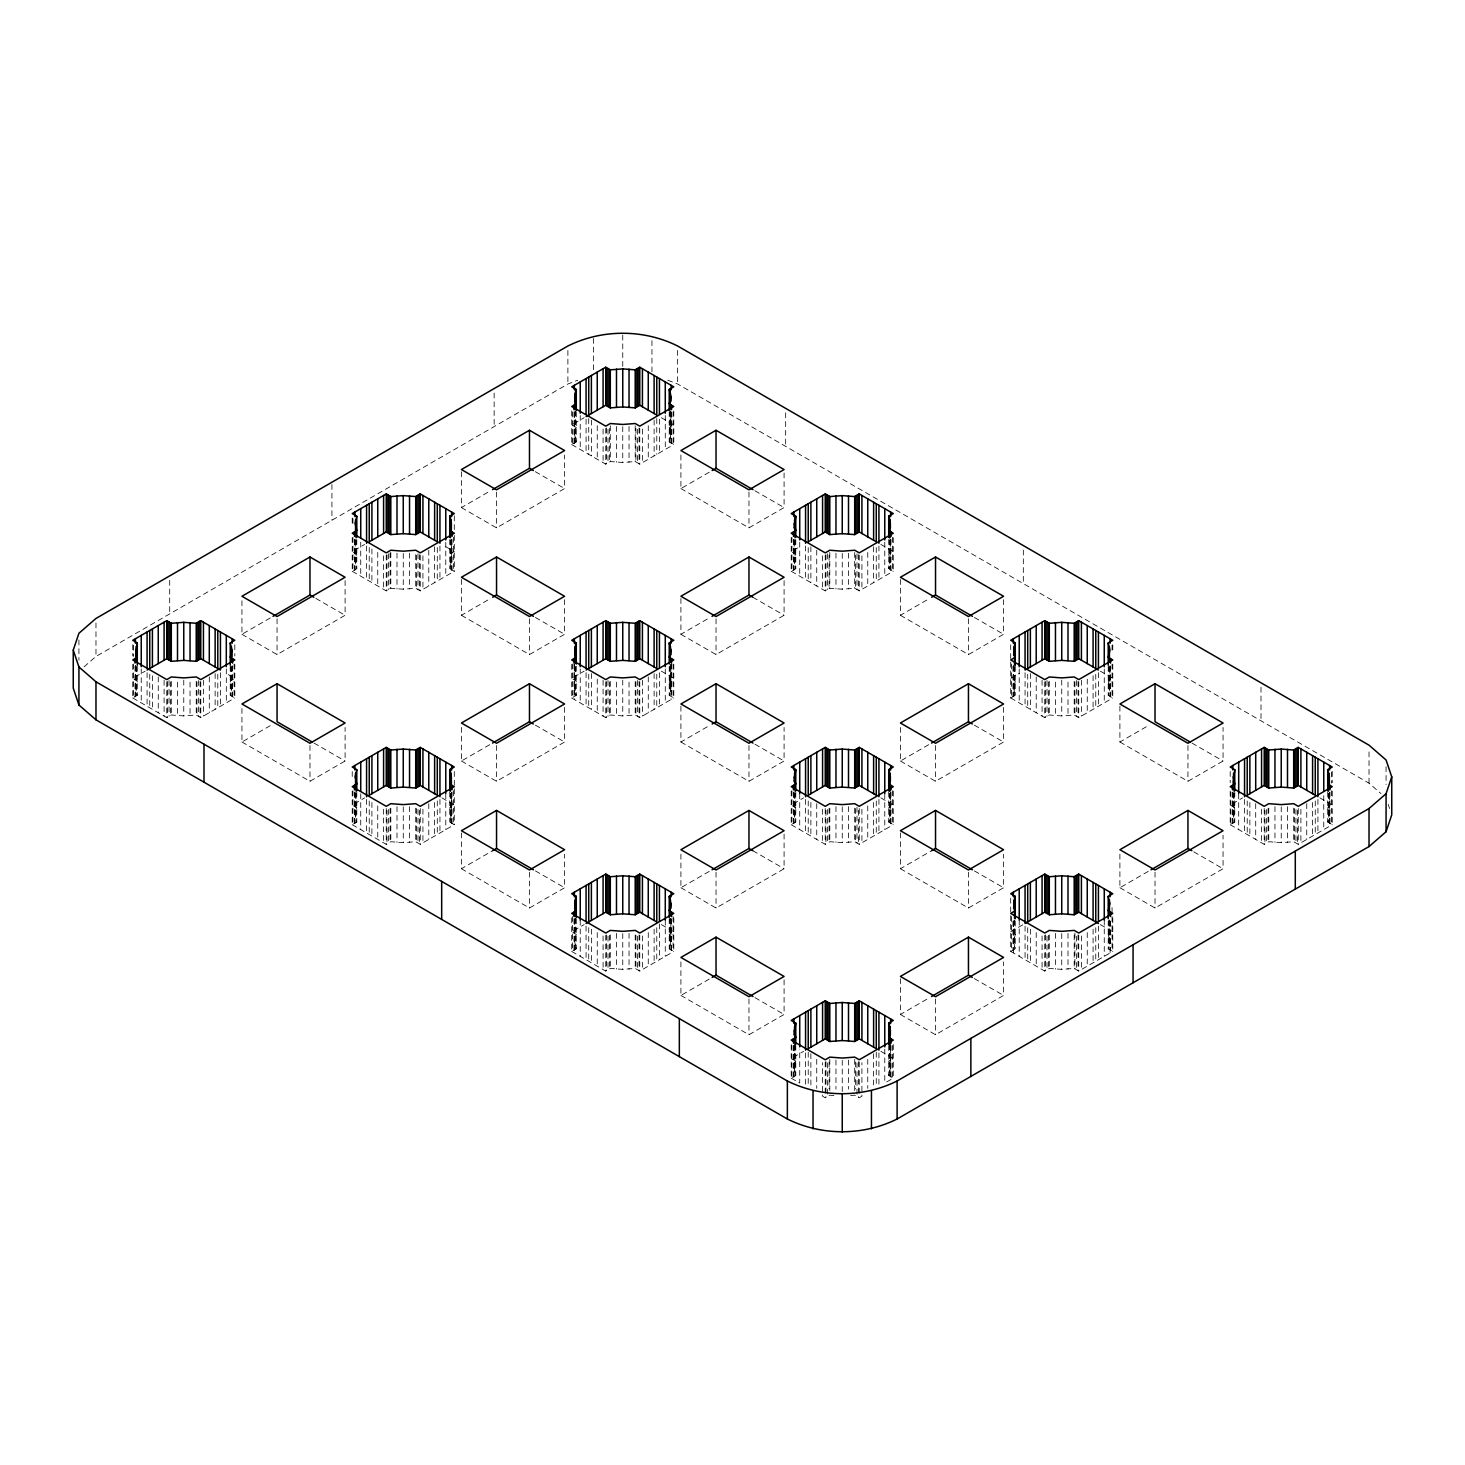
<?xml version="1.0" encoding="UTF-8"?>
<svg xmlns="http://www.w3.org/2000/svg" width="1465" height="1465" viewBox="0 0 1465 1465"><rect width="100%" height="100%" fill="white"/><g stroke="black" fill="none" stroke-linecap="round" stroke-linejoin="round"><path stroke-width="0.75" stroke-dasharray="5 3.75" d="M132.747 664.414L132.747 697.981L137.289 695.344L135.659 688.147L137.289 680.969L132.747 678.332L145.145 671.171M234.803 664.414L234.803 697.981L230.243 695.344L231.873 688.147L230.243 680.969L234.803 678.332L226.306 673.424M352.223 537.692L352.223 571.258L356.782 568.621L355.153 561.425L356.782 554.246L352.223 551.609L364.639 544.449M352.223 791.137L352.223 824.703L356.782 822.066L355.153 814.87L356.782 807.691L352.223 805.054L364.639 797.894M454.297 535.457L454.297 571.258L449.737 568.621L451.366 561.425L451.366 541.299M454.297 788.903L454.297 824.703L449.737 822.066L451.366 814.87L451.366 792.51M571.716 410.969L571.716 444.536L576.276 441.899L574.646 434.702L576.276 427.524L571.716 424.887L584.132 417.726M571.716 664.414L571.716 697.981L576.276 695.344L574.646 688.147L576.276 680.969L571.716 678.332L584.132 671.171M571.716 917.859L571.716 951.426L576.276 948.789L574.646 941.592L576.276 934.414L571.716 931.777L584.132 924.616M673.79 410.969L673.79 444.536L669.23 441.899L670.86 434.702L670.86 412.343M673.79 664.414L673.79 697.981L669.23 695.344L670.86 688.147L670.86 665.788M673.79 917.859L673.79 951.426L669.23 948.789L670.86 941.592L670.86 919.233M791.21 537.692L791.21 571.258L795.77 568.621L794.14 561.425L795.77 554.246L791.21 551.609L799.725 546.701M791.21 791.137L791.21 824.703L795.77 822.066L794.14 814.87L795.77 807.691L791.21 805.054L803.626 797.894M791.21 1044.582L791.21 1078.148L795.77 1075.511L794.14 1068.315L795.77 1061.118L791.21 1058.499L803.626 1051.339M893.284 537.692L893.284 571.258L888.724 568.621L890.354 561.425L890.354 541.299M893.284 791.137L893.284 824.703L888.724 822.066L890.354 814.87L890.354 792.51M893.284 1044.582L893.284 1078.148L888.724 1075.511L890.354 1068.315L890.354 1045.955M1010.703 662.18L1010.703 697.981L1015.263 695.344L1013.634 688.147L1015.263 680.969L1010.703 678.332L1019.219 673.424M1010.703 915.625L1010.703 951.426L1015.263 948.789L1013.634 941.592L1015.263 934.414L1010.703 931.777L1023.101 924.616M1112.777 664.414L1112.777 697.981L1108.218 695.344L1109.847 688.147L1109.847 665.788M1112.777 917.859L1112.777 951.426L1108.218 948.789L1109.847 941.592L1109.847 921.467M1230.197 791.137L1230.197 824.703L1234.757 822.066L1233.127 814.87L1234.757 807.691L1230.197 805.054L1242.595 797.894M1332.253 791.137L1332.253 824.703L1327.711 822.066L1329.341 814.87L1329.341 792.51M84.036 666.85L95.976 656.466L567.889 384.013L577.759 380.241M241.945 600.742L241.945 634.29L271.098 617.461M461.42 471.785L461.42 507.568L490.592 490.738M132.747 697.981L166.754 717.612L171.313 714.993L183.766 715.927L196.237 714.993L200.778 717.612L234.803 697.981M352.223 571.258L386.247 590.889L390.807 588.271L403.26 589.205L415.712 588.271L420.272 590.889L454.297 571.258M571.716 444.536L605.741 464.167L610.301 461.548L622.753 462.482L635.206 461.548L639.766 464.167L673.79 444.536M241.945 634.29L277.05 654.562L345.099 615.282L345.099 579.499M461.42 507.568L496.543 527.858L564.593 488.559L564.593 455.011M241.945 708.456L241.945 742.004L271.208 725.12M461.42 579.499L461.42 615.282L490.702 598.398M680.914 455.011L680.914 488.559L710.177 471.675M241.945 742.004L309.976 781.284L345.099 761.013L345.099 727.464M461.42 615.282L529.469 654.562L564.593 634.29L564.593 598.507M680.914 488.559L748.963 527.858L784.086 507.568L784.086 471.785M461.42 727.464L461.42 761.013L490.592 744.183M680.914 598.507L680.914 634.29L710.086 617.461M352.223 824.703L386.247 844.334L390.807 841.716L403.26 842.65L415.712 841.716L420.272 844.334L454.297 824.703M571.716 697.981L605.741 717.612L610.301 714.993L622.753 715.927L635.206 714.993L639.766 717.612L673.79 697.981M791.21 571.258L825.235 590.889L829.794 588.271L842.247 589.205L854.699 588.271L859.259 590.889L893.284 571.258M461.42 761.013L496.543 781.284L564.593 742.004L564.593 706.222M680.914 634.29L716.037 654.562L784.086 615.282L784.086 579.499M461.42 832.944L461.42 868.727L492.643 850.707M680.914 706.222L680.914 742.004L710.177 725.12M900.407 579.499L900.407 615.282L929.671 598.398M461.42 868.727L529.469 908.007L564.593 887.735L564.593 854.187M680.914 742.004L748.963 781.284L784.086 761.013L784.086 727.464M900.407 615.282L968.457 654.562L1003.58 634.29L1003.58 598.507M680.914 854.187L680.914 887.735L710.086 870.906M900.407 727.464L900.407 761.013L929.579 744.183M571.716 951.426L605.741 971.057L610.301 968.438L622.753 969.372L635.206 968.438L639.766 971.057L673.79 951.426M791.21 824.703L825.235 844.334L829.794 841.716L842.247 842.65L854.699 841.716L859.259 844.334L893.284 824.703M1010.703 697.981L1044.728 717.612L1049.288 714.993L1061.74 715.927L1074.193 714.993L1078.753 717.612L1112.777 697.981M680.914 887.735L716.037 908.007L784.086 868.727L784.086 832.944M900.407 761.013L935.531 781.284L1003.58 742.004L1003.58 706.222M680.914 961.901L680.914 995.449L710.177 978.565M900.407 832.944L900.407 868.727L931.63 850.707M1119.901 706.222L1119.901 742.004L1149.164 725.12M680.914 995.449L748.963 1034.729L784.086 1014.458L784.086 978.675M900.407 868.727L968.457 908.007L1003.58 887.735L1003.58 854.187M1119.901 742.004L1187.95 781.284L1223.055 761.013L1223.055 727.464M900.407 978.675L900.407 1014.458L929.579 997.628M1119.901 854.187L1119.901 887.735L1149.054 870.906M1010.703 951.426L1044.728 971.057L1049.288 968.438L1061.74 969.372L1074.193 968.438L1078.753 971.057L1112.777 951.426M1230.197 824.703L1264.222 844.334L1268.763 841.716L1281.234 842.65L1293.687 841.716L1298.246 844.334L1332.253 824.703M900.407 1014.458L935.531 1034.729L1003.58 995.449L1003.58 961.901M1119.901 887.735L1155.024 908.007L1223.055 868.727L1223.055 835.178M886.728 1081.921L893.284 1078.148M850.579 1095.619L854.699 1095.161L859.259 1097.779L861.914 1096.241L861.914 1062.693M833.915 1095.619L829.794 1095.161L825.235 1097.779L822.579 1096.241L822.579 1062.693M667.747 380.241L677.636 384.013L1369.024 783.189L1380.964 793.572M661.374 417.726L673.79 424.887L669.23 427.524L670.86 434.702M880.868 544.449L893.284 551.609L888.724 554.246L890.354 561.425M1100.361 671.171L1112.777 678.332L1108.218 680.969L1109.847 688.147M1319.855 797.894L1332.253 805.054L1327.711 807.691L1329.341 814.87M754.915 490.738L784.086 507.568M974.408 617.461L1003.58 634.29M1191.961 743.066L1223.055 761.013M535.329 471.675L564.593 488.559M752.864 597.262L784.086 615.282M974.298 725.12L1003.58 742.004M1193.792 851.843L1223.055 868.727M445.781 546.701L454.297 551.609L449.737 554.246L451.366 561.425M661.374 671.171L673.79 678.332L669.23 680.969L670.86 688.147M880.868 797.894L893.284 805.054L888.724 807.691L890.354 814.87M1100.361 924.616L1112.777 931.777L1108.218 934.414L1109.847 941.592M535.421 617.461L564.593 634.29M754.915 744.183L784.086 761.013M974.408 870.906L1003.58 887.735M315.836 598.398L345.099 615.282M535.329 725.12L564.593 742.004M752.864 850.707L784.086 868.727M974.298 978.565L1003.58 995.449M441.899 797.894L454.297 805.054L449.737 807.691L451.366 814.87M661.374 924.616L673.79 931.777L669.23 934.414L670.86 941.592M880.868 1051.339L893.284 1058.499L888.724 1061.118L890.354 1068.315M313.986 743.066L345.099 761.013M535.421 870.906L564.593 887.735M754.915 997.628L784.086 1014.458M791.21 1078.148L799.725 1083.056L799.725 1049.105M1388.197 804.34L1389.626 808.552M1386.073 766.689L1386.073 784.599M1369.024 751.875L1369.024 783.189M1332.253 771.506L1332.253 782.676M1331.557 771.909L1331.557 783.097M1331.557 790.734L1331.557 824.282M1329.982 792.071L1329.982 823.385M1329.597 792.327L1329.597 826.223M1328.938 793.352L1328.938 818.495M1328.425 793.389L1328.425 822.469M1327.711 792.016L1327.711 822.066M1323.756 795.678L1323.756 829.611M1317.914 799.432L1317.914 832.981M1315.259 800.97L1315.259 834.519M1312.585 802.49L1312.585 836.057M1306.743 803.644L1306.743 839.427M1300.902 809.248L1300.902 842.796M1298.246 808.552L1298.246 844.334M1297.532 810.365L1297.532 843.932M1295.957 809.467L1295.957 843.016M1294.401 808.57L1294.401 842.119M1293.687 808.149L1293.687 841.716M1287.497 806.629L1287.497 842.412M1281.234 806.867L1281.234 842.65M1274.953 806.629L1274.953 842.412M1268.763 808.149L1268.763 841.716M1268.067 808.57L1268.067 842.119M1266.493 809.467L1266.493 843.016M1264.936 810.365L1264.936 843.932M1264.222 808.552L1264.222 844.334M1261.566 809.248L1261.566 842.796M1260.999 687.268L1260.999 720.817M1255.706 803.644L1255.706 839.427M1249.865 802.49L1249.865 836.057M1247.209 800.97L1247.209 834.519M1244.554 799.432L1244.554 832.981M1238.694 793.81L1238.694 829.611M1234.757 792.016L1234.757 822.066M1234.043 793.389L1234.043 822.469M1233.53 793.352L1233.53 818.495M1233.127 792.51L1233.127 814.87M1232.852 792.327L1232.852 826.223M1232.468 792.071L1232.468 823.385M1230.911 792.052L1230.911 824.282M1230.197 771.506L1230.197 782.676M1187.95 745.502L1187.95 781.284M1155.024 872.224L1155.024 908.007M1112.777 644.783L1112.777 651.486M1112.063 645.186L1112.063 651.907M1112.063 664.011L1112.063 697.56M1112.063 907.586L1112.063 914.288M1112.063 916.522L1112.063 951.005M1110.488 666.227L1110.488 696.662M1110.488 921.027L1110.488 950.107M1110.104 665.604L1110.104 699.501M1110.104 921.302L1110.104 952.946M1109.445 666.63L1109.445 691.773M1109.445 920.075L1109.445 945.218M1108.932 666.685L1108.932 695.747M1108.932 920.112L1108.932 949.192M1108.218 666.264L1108.218 695.344M1108.218 920.991L1108.218 948.789M1104.262 668.956L1104.262 702.889M1104.262 920.148L1104.262 956.334M1098.42 672.71L1098.42 706.258M1098.42 926.155L1098.42 959.703M1095.765 674.248L1095.765 707.796M1095.765 927.693L1095.765 961.241M1093.091 675.768L1093.091 709.335M1093.091 929.213L1093.091 962.78M1087.25 679.156L1087.25 712.704M1087.25 932.601L1087.25 966.149M1081.408 680.291L1081.408 716.074M1081.408 935.97L1081.408 969.519M1078.753 681.829L1078.753 717.612M1078.753 935.274L1078.753 971.057M1078.039 681.408L1078.039 717.209M1078.039 934.853L1078.039 970.654M1076.464 680.511L1076.464 716.293M1076.464 936.19L1076.464 969.738M1074.907 681.848L1074.907 715.396M1074.907 933.058L1074.907 968.841M1074.193 681.426L1074.193 714.993M1074.193 934.871L1074.193 968.438M1068.003 682.141L1068.003 715.689M1068.003 933.351L1068.003 969.134M1061.74 680.145L1061.74 715.927M1061.74 933.59L1061.74 969.372M1055.459 682.141L1055.459 715.689M1055.459 933.351L1055.459 969.134M1049.288 681.426L1049.288 714.993M1049.288 934.871L1049.288 968.438M1048.574 681.848L1048.574 715.396M1048.574 935.293L1048.574 968.841M1046.999 680.511L1046.999 716.293M1046.999 936.19L1046.999 969.738M1045.442 681.408L1045.442 717.209M1045.442 934.853L1045.442 970.654M1044.728 681.829L1044.728 717.612M1044.728 935.274L1044.728 971.057M1042.073 680.291L1042.073 716.074M1042.073 935.97L1042.073 969.519M1036.213 676.922L1036.213 712.704M1036.213 932.601L1036.213 966.149M1030.371 673.534L1030.371 709.335M1030.371 929.213L1030.371 962.78M1027.716 674.248L1027.716 707.796M1027.716 927.693L1027.716 961.241M1025.061 672.71L1025.061 706.258M1025.061 926.155L1025.061 959.703M1023.321 550.053L1023.321 583.601M1019.219 668.956L1019.219 702.889M1019.219 920.148L1019.219 956.334M1015.263 666.264L1015.263 695.344M1015.263 920.991L1015.263 948.789M1014.549 666.685L1014.549 695.747M1014.549 920.112L1014.549 949.192M1014.036 666.63L1014.036 691.773M1014.036 920.075L1014.036 945.218M1013.634 665.788L1013.634 688.147M1013.634 921.467L1013.634 941.592M1013.359 665.604L1013.359 699.501M1013.359 921.302L1013.359 952.946M1012.974 666.227L1012.974 696.662M1012.974 921.027L1012.974 950.107M1011.418 664.011L1011.418 697.56M1011.418 916.522L1011.418 951.005M1010.703 644.783L1010.703 660.44M1010.703 898.228L1010.703 913.885M968.457 618.779L968.457 654.562M968.457 872.224L968.457 908.007M935.531 745.502L935.531 781.284M935.531 998.947L935.531 1034.729M892.57 537.289L892.57 570.837M892.57 790.734L892.57 824.282M892.57 1045.479L892.57 1077.727M890.995 539.505L890.995 569.94M890.995 792.071L890.995 823.385M890.995 1045.516L890.995 1076.83M890.628 539.23L890.628 572.778M890.628 792.327L890.628 826.223M890.628 1045.772L890.628 1079.668M889.951 539.907L889.951 565.051M889.951 793.352L889.951 818.495M889.951 1044.563L889.951 1071.941M889.438 539.962L889.438 569.024M889.438 793.389L889.438 822.469M889.438 1044.6L889.438 1075.914M888.724 539.541L888.724 568.621M888.724 792.016L888.724 822.066M888.724 1045.461L888.724 1075.511M884.768 542.233L884.768 576.166M884.768 793.81L884.768 829.611M884.768 1049.105L884.768 1083.056M878.927 545.987L878.927 579.536M878.927 799.432L878.927 832.981M878.927 1052.877L878.927 1084.192M876.271 547.525L876.271 581.074M876.271 800.97L876.271 834.519M876.271 1052.163L876.271 1085.73M873.616 546.811L873.616 582.612M873.616 802.49L873.616 836.057M873.616 1053.701L873.616 1085.016M867.756 552.433L867.756 585.982M867.756 805.878L867.756 839.427M867.756 1059.323L867.756 1088.403M861.914 555.803L861.914 589.351M861.914 809.248L861.914 842.796M859.259 555.107L859.259 590.889M859.259 808.552L859.259 844.334M859.259 1061.997L859.259 1093.311M858.545 554.686L858.545 590.487M858.545 810.365L858.545 843.932M858.545 1061.576L858.545 1097.377M856.988 553.788L856.988 589.571M856.988 807.233L856.988 843.016M856.988 1062.912L856.988 1096.461M855.413 555.125L855.413 588.674M855.413 808.57L855.413 842.119M855.413 1062.015L855.413 1088.861M854.699 552.47L854.699 588.271M854.699 808.149L854.699 841.716M854.699 1059.36L854.699 1090.674M848.51 553.184L848.51 588.967M848.51 806.629L848.51 842.412M848.51 1060.074L848.51 1089.154M842.247 553.422L842.247 589.205M842.247 806.867L842.247 842.65M842.247 1060.312L842.247 1091.626M835.966 553.184L835.966 588.967M835.966 806.629L835.966 842.412M835.966 1060.074L835.966 1089.154M829.794 552.47L829.794 588.271M829.794 808.149L829.794 841.716M829.794 1059.36L829.794 1090.674M829.08 555.125L829.08 588.674M829.08 808.57L829.08 842.119M829.08 1062.015L829.08 1088.861M827.505 553.788L827.505 589.571M827.505 809.467L827.505 843.016M827.505 1062.912L827.505 1096.461M825.949 554.686L825.949 590.487M825.949 810.365L825.949 843.932M825.949 1061.576L825.949 1097.377M825.235 555.107L825.235 590.889M825.235 808.552L825.235 844.334M825.235 1061.997L825.235 1093.311M822.579 555.803L822.579 589.351M822.579 809.248L822.579 842.796M816.738 550.199L816.738 585.982M816.738 803.644L816.738 839.427M816.738 1059.323L816.738 1088.403M810.878 546.811L810.878 582.612M810.878 802.49L810.878 836.057M810.878 1053.701L810.878 1085.016M808.222 547.525L808.222 581.074M808.222 800.97L808.222 834.519M808.222 1052.163L808.222 1085.73M805.567 545.987L805.567 579.536M805.567 799.432L805.567 832.981M805.567 1052.877L805.567 1086.426M799.725 542.233L799.725 576.166M799.725 793.81L799.725 829.611M795.77 539.541L795.77 568.621M795.77 792.016L795.77 822.066M795.77 1045.461L795.77 1075.511M795.056 539.962L795.056 569.024M795.056 793.389L795.056 822.469M795.056 1044.6L795.056 1075.914M794.543 539.907L794.543 565.051M794.543 793.352L794.543 818.495M794.543 1044.563L794.543 1071.941M794.14 541.299L794.14 561.425M794.14 792.51L794.14 814.87M794.14 1045.955L794.14 1068.315M793.865 539.23L793.865 572.778M793.865 792.327L793.865 826.223M793.865 1045.772L793.865 1079.668M793.499 539.505L793.499 569.94M793.499 792.071L793.499 823.385M793.499 1045.516L793.499 1076.83M791.924 537.289L791.924 570.837M791.924 790.734L791.924 824.282M791.924 1045.479L791.924 1077.727M785.661 412.837L785.661 446.385M748.963 492.057L748.963 527.858M748.963 745.502L748.963 781.284M748.963 998.947L748.963 1034.729M716.037 618.779L716.037 654.562M716.037 872.224L716.037 908.007M677.636 350.465L677.636 384.013M673.076 411.885L673.076 444.115M673.076 664.011L673.076 697.56M673.076 916.522L673.076 951.005M671.501 411.903L671.501 443.217M671.501 663.993L671.501 696.662M671.501 918.793L671.501 950.107M671.135 412.159L671.135 446.056M671.135 663.718L671.135 699.501M671.135 919.049L671.135 952.946M670.457 410.951L670.457 438.328M670.457 664.396L670.457 691.773M670.457 918.372L670.457 945.218M669.944 410.987L669.944 442.302M669.944 666.685L669.944 695.747M669.944 918.335L669.944 949.192M669.23 411.866L669.23 441.899M669.23 666.264L669.23 695.344M669.23 918.738L669.23 948.789M665.275 415.511L665.275 449.444M665.275 668.956L665.275 702.889M665.275 920.148L665.275 956.334M659.433 419.265L659.433 452.813M659.433 672.71L659.433 706.258M659.433 923.921L659.433 959.703M656.778 418.569L656.778 454.351M656.778 674.248L656.778 707.796M656.778 927.693L656.778 961.241M654.122 420.089L654.122 455.89M654.122 673.534L654.122 709.335M654.122 929.213L654.122 962.78M651.962 340.631L651.962 374.179M648.263 425.711L648.263 459.259M648.263 676.922L648.263 712.704M648.263 932.601L648.263 966.149M642.421 429.08L642.421 462.629M642.421 680.291L642.421 716.074M642.421 935.97L642.421 969.519M639.766 428.384L639.766 464.167M639.766 681.829L639.766 717.612M639.766 935.274L639.766 971.057M639.051 427.963L639.051 463.764M639.051 681.408L639.051 717.209M639.051 934.853L639.051 970.654M637.495 429.3L637.495 462.848M637.495 680.511L637.495 716.293M637.495 936.19L637.495 969.738M635.92 428.403L635.92 461.951M635.92 681.848L635.92 715.396M635.92 935.293L635.92 968.841M635.206 425.747L635.206 461.548M635.206 681.426L635.206 714.993M635.206 934.871L635.206 968.438M629.034 426.462L629.034 462.244M629.034 682.141L629.034 715.689M629.034 933.351L629.034 969.134M622.753 335.1L622.753 366.433M622.753 426.7L622.753 462.482M622.753 680.145L622.753 715.927M622.753 933.59L622.753 969.372M616.49 426.462L616.49 462.244M616.49 682.141L616.49 715.689M616.49 933.351L616.49 969.134M610.301 425.747L610.301 461.548M610.301 681.426L610.301 714.993M610.301 934.871L610.301 968.438M609.587 428.403L609.587 461.951M609.587 681.848L609.587 715.396M609.587 935.293L609.587 968.841M608.012 429.3L608.012 462.848M608.012 680.511L608.012 716.293M608.012 936.19L608.012 969.738M606.455 427.963L606.455 463.764M606.455 681.408L606.455 717.209M606.455 934.853L606.455 970.654M605.741 428.384L605.741 464.167M605.741 681.829L605.741 717.612M605.741 935.274L605.741 971.057M603.086 429.08L603.086 462.629M603.086 680.291L603.086 716.074M603.086 935.97L603.086 969.519M597.244 425.711L597.244 459.259M597.244 679.156L597.244 712.704M597.244 932.601L597.244 966.149M593.545 338.397L593.545 369.711M591.384 420.089L591.384 455.89M591.384 673.534L591.384 709.335M591.384 929.213L591.384 962.78M588.729 418.569L588.729 454.351M588.729 674.248L588.729 707.796M588.729 927.693L588.729 961.241M586.073 419.265L586.073 452.813M586.073 672.71L586.073 706.258M586.073 926.155L586.073 959.703M580.232 415.511L580.232 449.444M580.232 668.956L580.232 702.889M580.232 920.148L580.232 956.334M576.276 411.866L576.276 441.899M576.276 666.264L576.276 695.344M576.276 918.738L576.276 948.789M575.562 410.987L575.562 442.302M575.562 666.685L575.562 695.747M575.562 918.335L575.562 949.192M575.049 410.951L575.049 438.328M575.049 666.63L575.049 691.773M575.049 918.372L575.049 945.218M574.646 412.343L574.646 434.702M574.646 665.788L574.646 688.147M574.646 919.233L574.646 941.592M574.372 412.159L574.372 446.056M574.372 663.718L574.372 699.501M574.372 919.049L574.372 952.946M574.005 411.903L574.005 443.217M574.005 663.993L574.005 696.662M574.005 918.793L574.005 950.107M572.43 411.885L572.43 444.115M572.43 664.011L572.43 697.56M572.43 916.522L572.43 951.005M567.889 350.465L567.889 384.013M529.469 618.779L529.469 654.562M529.469 872.224L529.469 908.007M496.543 492.057L496.543 527.858M496.543 745.502L496.543 781.284M494.144 393.041L494.144 426.59M454.297 515.827L454.297 533.718M454.297 771.506L454.297 787.163M453.582 537.289L453.582 570.837M453.582 790.734L453.582 824.282M452.026 539.505L452.026 569.94M452.026 792.071L452.026 823.385M451.641 539.23L451.641 572.778M451.641 792.327L451.641 826.223M450.964 539.907L450.964 565.051M450.964 793.352L450.964 818.495M450.451 539.962L450.451 569.024M450.451 793.389L450.451 822.469M449.737 539.541L449.737 568.621M449.737 792.016L449.737 822.066M445.781 542.233L445.781 576.166M445.781 793.81L445.781 829.611M439.94 545.987L439.94 579.536M439.94 799.432L439.94 832.981M437.284 547.525L437.284 581.074M437.284 800.97L437.284 834.519M434.629 546.811L434.629 582.612M434.629 802.49L434.629 836.057M428.787 550.199L428.787 585.982M428.787 803.644L428.787 839.427M422.927 555.803L422.927 589.351M422.927 809.248L422.927 842.796M420.272 555.107L420.272 590.889M420.272 808.552L420.272 844.334M419.558 554.686L419.558 590.487M419.558 810.365L419.558 843.932M418.001 553.788L418.001 589.571M418.001 809.467L418.001 843.016M416.426 555.125L416.426 588.674M416.426 808.57L416.426 842.119M415.712 554.704L415.712 588.271M415.712 808.149L415.712 841.716M409.541 553.184L409.541 588.967M409.541 806.629L409.541 842.412M403.26 553.422L403.26 589.205M403.26 806.867L403.26 842.65M396.997 553.184L396.997 588.967M396.997 806.629L396.997 842.412M390.807 552.47L390.807 588.271M390.807 808.149L390.807 841.716M390.093 552.891L390.093 588.674M390.093 808.57L390.093 842.119M388.536 553.788L388.536 589.571M388.536 809.467L388.536 843.016M386.961 554.686L386.961 590.487M386.961 810.365L386.961 843.932M386.247 555.107L386.247 590.889M386.247 808.552L386.247 844.334M383.592 555.803L383.592 589.351M383.592 809.248L383.592 842.796M377.75 552.433L377.75 585.982M377.75 805.878L377.75 839.427M371.909 549.045L371.909 582.612M371.909 802.49L371.909 836.057M369.235 547.525L369.235 581.074M369.235 800.97L369.235 834.519M366.58 545.987L366.58 579.536M366.58 799.432L366.58 832.981M360.738 542.233L360.738 576.166M360.738 793.81L360.738 829.611M356.782 539.541L356.782 568.621M356.782 792.016L356.782 822.066M356.068 539.962L356.068 569.024M356.068 793.389L356.068 822.469M355.555 539.907L355.555 565.051M355.555 793.352L355.555 818.495M355.153 541.299L355.153 561.425M355.153 792.51L355.153 814.87M354.896 539.23L354.896 572.778M354.896 792.327L354.896 826.223M354.512 539.505L354.512 569.94M354.512 792.071L354.512 823.385M352.937 518.464L352.937 525.184M352.937 537.289L352.937 570.837M352.937 790.734L352.937 824.282M352.223 518.061L352.223 524.763M352.223 771.506L352.223 778.208M331.932 484.457L331.932 520.24M309.976 745.502L309.976 781.284M277.05 618.779L277.05 654.562M234.803 644.783L234.803 655.954M234.089 664.011L234.089 697.56M232.532 666.227L232.532 696.662M232.148 665.604L232.148 699.501M231.47 666.63L231.47 691.773M230.957 666.685L230.957 695.747M230.243 666.264L230.243 695.344M226.306 668.956L226.306 702.889M220.446 672.71L220.446 706.258M217.791 674.248L217.791 707.796M215.135 673.534L215.135 709.335M209.294 676.922L209.294 712.704M203.434 680.291L203.434 716.074M200.778 681.829L200.778 717.612M200.064 681.408L200.064 717.209M198.508 680.511L198.508 716.293M196.933 681.848L196.933 715.396M196.237 681.426L196.237 714.993M190.047 682.141L190.047 715.689M183.766 680.145L183.766 715.927M177.503 682.141L177.503 715.689M171.313 681.426L171.313 714.993M170.599 681.848L170.599 715.396M169.702 580.341L169.702 613.908M169.043 680.511L169.043 716.293M167.468 681.408L167.468 717.209M166.754 681.829L166.754 717.612M164.098 680.291L164.098 716.074M158.257 676.922L158.257 712.704M152.415 675.768L152.415 709.335M149.741 674.248L149.741 707.796M147.086 672.71L147.086 706.258M141.244 668.956L141.244 702.889M137.289 666.264L137.289 695.344M136.575 666.685L136.575 695.747M136.062 666.63L136.062 691.773M135.659 665.788L135.659 688.147M135.403 665.604L135.403 699.501M135.018 666.227L135.018 696.662M133.443 645.186L133.443 656.375M133.443 664.011L133.443 697.56M132.747 644.783L132.747 655.954M95.976 622.918L95.976 656.466M78.927 639.967L78.927 660.111"/><path stroke-width="1.5" d="M135.659 656.833L137.289 642.934L132.747 640.297L166.754 620.666L171.313 623.284L183.766 622.35L196.237 623.284L200.778 620.666L234.803 640.297L230.243 642.934L230.243 665.293M230.243 642.934L231.873 650.13L230.243 657.309L234.803 659.946L200.778 679.595L196.237 676.958L183.766 677.91L171.313 676.958L166.754 679.595L132.747 659.946L137.289 657.309L135.659 650.13M356.782 516.211L355.153 523.408L356.782 530.586L352.223 533.223L386.247 552.873L390.807 550.236L403.26 551.188L415.712 550.236L420.272 552.873L454.297 533.223L449.737 530.586L451.366 523.408L449.737 516.211L454.297 513.574L420.272 493.943L415.712 496.562L403.26 495.628L390.807 496.562L386.247 493.943L352.223 513.574L356.782 516.211L356.782 537.307M356.782 769.656L355.153 776.853L356.782 784.031L352.223 786.668L386.247 806.318L390.807 803.681L403.26 804.615L415.712 803.681L420.272 806.318L454.297 786.668L449.737 784.031L451.366 776.853L449.737 769.656L454.297 767.019L420.272 747.388L415.712 750.007L403.26 749.073L390.807 750.007L386.247 747.388L352.223 767.019L356.782 769.656L356.782 790.752M574.646 401.154L576.276 389.489L571.716 386.852L605.741 367.221L610.301 369.839L622.753 368.905L635.206 369.839L639.766 367.221L673.79 386.852L669.23 389.489L669.23 410.585M574.646 654.599L576.276 642.934L571.716 640.297L605.741 620.666L610.301 623.284L622.753 622.35L635.206 623.284L639.766 620.666L673.79 640.297L669.23 642.934L669.23 664.03M574.646 908.044L576.276 896.379L571.716 893.742L605.741 874.111L610.301 876.729L622.753 875.795L635.206 876.729L639.766 874.111L673.79 893.742L669.23 896.379L669.23 917.475M669.23 389.489L670.86 396.685L669.23 403.882L673.79 406.501L639.766 426.15L635.206 423.513L622.753 424.465L610.301 423.513L605.741 426.15L571.716 406.501L576.276 403.882L574.646 396.685M669.23 642.934L670.86 650.13L669.23 657.309L673.79 659.946L639.766 679.595L635.206 676.958L622.753 677.91L610.301 676.958L605.741 679.595L571.716 659.946L576.276 657.309L574.646 650.13M669.23 896.379L670.86 903.575L669.23 910.754L673.79 913.391L639.766 933.04L635.206 930.403L622.753 931.337L610.301 930.403L605.741 933.04L571.716 913.391L576.276 910.754L574.646 903.575M794.14 527.876L795.77 516.211L791.21 513.574L825.235 493.943L829.794 496.562L842.247 495.628L854.699 496.562L859.259 493.943L893.284 513.574L888.724 516.211L888.724 537.307M794.14 781.321L795.77 769.656L791.21 767.019L825.235 747.388L829.794 750.007L842.247 749.073L854.699 750.007L859.259 747.388L893.284 767.019L888.724 769.656L888.724 790.752M794.14 1034.766L795.77 1023.101L791.21 1020.464L825.235 1000.833L829.794 1003.452L842.247 1002.518L854.699 1003.452L859.259 1000.833L893.284 1020.464L888.724 1023.101L888.724 1044.197M888.724 516.211L890.354 523.408L888.724 530.586L893.284 533.223L859.259 552.873L854.699 550.236L842.247 551.188L829.794 550.236L825.235 552.873L791.21 533.223L795.77 530.586L794.14 523.408M888.724 769.656L890.354 776.853L888.724 784.031L893.284 786.668L859.259 806.318L854.699 803.681L842.247 804.615L829.794 803.681L825.235 806.318L791.21 786.668L795.77 784.031L794.14 776.853M888.724 1023.101L890.354 1030.298L888.724 1037.476L893.284 1040.113L859.259 1059.763L854.699 1057.126L842.247 1058.06L829.794 1057.126L825.235 1059.763L791.21 1040.113L795.77 1037.476L794.14 1030.298M1013.634 654.599L1015.263 642.934L1010.703 640.297L1044.728 620.666L1049.288 623.284L1061.74 622.35L1074.193 623.284L1078.753 620.666L1112.777 640.297L1108.218 642.934L1108.218 665.293M1013.634 908.044L1015.263 896.379L1010.703 893.742L1044.728 874.111L1049.288 876.729L1061.74 875.795L1074.193 876.729L1078.753 874.111L1112.777 893.742L1108.218 896.379L1108.218 918.738M1233.127 783.555L1234.757 769.656L1230.197 767.019L1264.222 747.388L1268.763 750.007L1281.234 749.073L1293.687 750.007L1298.246 747.388L1332.253 767.019L1327.711 769.656L1327.711 790.752M1327.711 769.656L1329.341 776.853L1327.711 784.031L1332.253 786.668L1298.246 806.318L1293.687 803.681L1281.234 804.615L1268.763 803.681L1264.222 806.318L1230.197 786.668L1234.757 784.031L1233.127 776.853M73.25 650.13L78.927 633.265L95.976 618.45L567.889 345.996C602.005 329.021 643.501 329.021 677.636 345.996L1369.024 745.172L1386.073 759.987L1391.75 776.853L1391.75 814.87L1386.073 831.735L1369.024 846.55L897.111 1119.004C862.995 1135.979 821.499 1135.979 787.364 1119.004L95.976 719.828L78.927 705.013L73.25 688.147L73.25 650.13L78.927 666.978L78.927 705.013M1386.073 831.735L1386.073 793.7L1391.75 776.853M78.927 666.978L95.976 681.811L787.364 1080.987C821.499 1097.944 862.995 1097.944 897.111 1080.987L1369.024 808.534L1386.073 793.7M309.976 556.993L241.945 596.273L277.05 616.545L345.099 577.265L309.976 556.993L309.976 595.01L273.039 616.344M529.469 430.271L461.42 469.551L496.543 489.823L564.593 450.542L529.469 430.271L529.469 468.287L492.533 489.621M147.086 670.036L166.754 658.682L171.313 661.319L183.766 660.385L196.237 661.319L200.778 658.682L220.446 670.036L220.446 632.019M437.284 503.759L437.284 541.794L420.272 531.96L415.712 534.597L403.26 533.663L390.807 534.597L386.247 531.96L369.235 541.794L369.235 503.759M586.073 416.609L605.741 405.237L610.301 407.874L622.753 406.94L635.206 407.874L639.766 405.237L656.778 415.071L656.778 377.036M277.05 683.716L241.945 703.987L309.976 743.268L345.099 722.996L277.05 683.716L277.05 721.732L312.045 741.931M496.543 556.993L461.42 577.265L529.469 616.545L564.593 596.273L496.543 556.993L496.543 595.01L533.48 616.344M716.037 430.271L680.914 450.542L748.963 489.823L784.086 469.551L716.037 430.271L716.037 468.287L752.973 489.621M492.643 597.262L496.543 595.01M712.136 470.54L716.037 468.287M529.469 683.716L461.42 722.996L496.543 743.268L564.593 703.987L529.469 683.716L529.469 721.732L492.533 743.066M748.963 556.993L680.914 596.273L716.037 616.545L784.086 577.265L748.963 556.993L748.963 595.01L712.027 616.344M437.284 757.204L437.284 795.239L420.272 785.405L415.712 788.042L403.26 787.09L390.807 788.042L386.247 785.405L369.235 795.239L369.235 757.204M586.073 670.036L605.741 658.682L610.301 661.319L622.753 660.385L635.206 661.319L639.766 658.682L656.778 668.516L656.778 630.481M876.271 503.759L876.271 541.794L859.259 531.96L854.699 534.597L842.247 533.663L829.794 534.597L825.235 531.96L808.222 541.794L808.222 503.759M496.543 810.438L461.42 830.71L529.469 869.99L564.593 849.718L496.543 810.438L496.543 848.455L533.48 869.789M716.037 683.716L680.914 703.987L748.963 743.268L784.086 722.996L716.037 683.716L716.037 721.732L752.973 743.066M935.531 556.993L900.407 577.265L968.457 616.545L1003.58 596.273L935.531 556.993L935.531 595.01L972.467 616.344M492.643 850.707L496.543 848.455M712.136 723.985L716.037 721.732M931.63 597.262L935.531 595.01M748.963 810.438L680.914 849.718L716.037 869.99L784.086 830.71L748.963 810.438L748.963 848.455L712.027 869.789M968.457 683.716L900.407 722.996L935.531 743.268L1003.58 703.987L968.457 683.716L968.457 721.732L931.52 743.066M586.073 923.481L605.741 912.127L610.301 914.764L622.753 913.812L635.206 914.764L639.766 912.127L656.778 921.961L656.778 883.926M876.271 757.204L876.271 795.239L859.259 785.405L854.699 788.042L842.247 787.09L829.794 788.042L825.235 785.405L808.222 795.239L808.222 757.204M1098.42 670.036L1078.753 658.682L1074.193 661.319L1061.74 660.385L1049.288 661.319L1044.728 658.682L1025.061 670.036L1025.061 632.019M716.037 937.142L680.914 957.432L748.963 996.713L784.086 976.441L716.037 937.142L716.037 975.177L752.973 996.511M935.531 810.438L900.407 830.71L968.457 869.99L1003.58 849.718L935.531 810.438L935.531 848.455L972.467 869.789M1155.024 683.716L1119.901 703.987L1187.95 743.268L1223.055 722.996L1155.024 683.716L1155.024 721.732L1190.02 741.931M712.136 977.43L716.037 975.177M931.63 850.707L935.531 848.455M968.457 937.142L900.407 976.441L935.531 996.713L1003.58 957.432L968.457 937.142L968.457 975.177L931.52 996.511M1187.95 810.438L1119.901 849.718L1155.024 869.99L1223.055 830.71L1187.95 810.438L1187.95 848.455L1151.014 869.789M876.271 1010.649L876.271 1048.684L859.259 1038.85L854.699 1041.487L842.247 1040.535L829.794 1041.487L825.235 1038.85L808.222 1048.684L808.222 1010.649M1098.42 923.481L1078.753 912.127L1074.193 914.764L1061.74 913.812L1049.288 914.764L1044.728 912.127L1025.061 923.481L1025.061 885.464M1315.259 757.204L1315.259 795.239L1298.246 785.405L1293.687 788.042L1281.234 787.09L1268.763 788.042L1264.222 785.405L1247.209 795.239L1247.209 757.204M529.469 468.287L533.37 470.54M748.963 595.01L752.864 597.262M968.457 721.732L972.357 723.985M1187.95 848.455L1191.851 850.707M309.976 595.01L313.876 597.262M529.469 721.732L533.37 723.985M748.963 848.455L752.864 850.707M968.457 975.177L972.357 977.43M1108.218 642.934L1109.847 650.13L1108.218 657.309L1112.777 659.946L1078.753 679.595L1074.193 676.958L1061.74 677.91L1049.288 676.958L1044.728 679.595L1010.703 659.946L1015.263 657.309L1013.634 650.13M1108.218 896.379L1109.847 903.575L1108.218 910.754L1112.777 913.391L1078.753 933.04L1074.193 930.403L1061.74 931.337L1049.288 930.403L1044.728 933.04L1010.703 913.391L1015.263 910.754L1013.634 903.575M1369.024 808.534L1369.024 846.55M1329.982 785.35L1329.982 789.836M1329.597 765.499L1329.597 769.967M1329.341 776.853L1329.341 783.555M1328.938 773.227L1328.938 784.947M1328.425 784.453L1328.425 791.155M1323.756 762.111L1323.756 791.192M1317.914 758.742L1317.914 796.759M1312.585 755.665L1312.585 793.7M1306.743 752.296L1306.743 790.331M1300.902 748.926L1300.902 786.943M1298.246 747.388L1298.246 785.405M1297.532 747.791L1297.532 785.826M1295.957 748.707L1295.957 786.723M1295.298 851.092L1295.298 889.127M1294.401 749.604L1294.401 787.621M1293.687 750.007L1293.687 788.042M1287.497 749.311L1287.497 787.328M1281.234 749.073L1281.234 787.09M1274.953 749.311L1274.953 787.328M1268.763 750.007L1268.763 788.042M1268.067 749.604L1268.067 787.621M1266.493 748.707L1266.493 786.723M1264.936 747.791L1264.936 785.826M1264.222 747.388L1264.222 785.405M1261.566 748.926L1261.566 786.943M1255.706 752.296L1255.706 790.331M1249.865 755.665L1249.865 793.7M1244.554 758.742L1244.554 796.759M1238.694 762.111L1238.694 793.426M1234.757 769.656L1234.757 790.752M1234.043 784.453L1234.043 791.155M1233.53 773.227L1233.53 782.182M1232.852 765.499L1232.852 769.967M1232.468 785.35L1232.468 789.836M1133.068 944.76L1133.068 982.777M1110.488 658.627L1110.488 663.114M1110.488 912.072L1110.488 916.559M1110.104 638.777L1110.104 643.245M1110.104 892.222L1110.104 896.69M1109.445 646.505L1109.445 658.225M1109.445 899.95L1109.445 911.669M1108.932 657.73L1108.932 662.198M1108.932 911.175L1108.932 915.643M1104.262 635.389L1104.262 666.703M1104.262 888.834L1104.262 920.148M1098.42 632.019L1098.42 667.802M1098.42 885.464L1098.42 921.247M1095.765 630.481L1095.765 668.516M1095.765 883.926L1095.765 921.961M1093.091 628.943L1093.091 666.978M1093.091 882.388L1093.091 920.423M1087.25 625.573L1087.25 663.608M1087.25 879.018L1087.25 917.053M1081.408 622.204L1081.408 660.221M1081.408 875.649L1081.408 913.666M1078.753 620.666L1078.753 658.682M1078.753 874.111L1078.753 912.127M1078.039 621.068L1078.039 659.104M1078.039 874.513L1078.039 912.548M1076.464 621.984L1076.464 660.001M1076.464 875.429L1076.464 913.446M1074.907 622.881L1074.907 660.916M1074.907 876.326L1074.907 914.343M1074.193 623.284L1074.193 661.319M1074.193 876.729L1074.193 914.764M1068.003 622.588L1068.003 660.605M1068.003 876.033L1068.003 914.05M1061.74 622.35L1061.74 660.385M1061.74 875.795L1061.74 913.812M1055.459 622.588L1055.459 660.605M1055.459 876.033L1055.459 914.05M1049.288 623.284L1049.288 661.319M1049.288 876.729L1049.288 914.764M1048.574 622.881L1048.574 660.916M1048.574 876.326L1048.574 914.343M1046.999 621.984L1046.999 660.001M1046.999 875.429L1046.999 913.446M1045.442 621.068L1045.442 659.104M1045.442 874.513L1045.442 912.548M1044.728 620.666L1044.728 658.682M1044.728 874.111L1044.728 912.127M1042.073 622.204L1042.073 660.221M1042.073 875.649L1042.073 913.666M1036.213 625.573L1036.213 663.608M1036.213 879.018L1036.213 917.053M1030.371 628.943L1030.371 666.978M1030.371 882.388L1030.371 920.423M1027.716 630.481L1027.716 668.516M1027.716 883.926L1027.716 921.961M1019.219 635.389L1019.219 666.703M1019.219 888.834L1019.219 920.148M1015.263 642.934L1015.263 665.293M1015.263 896.379L1015.263 918.738M1014.549 642.531L1014.549 664.89M1014.549 895.976L1014.549 918.335M1014.036 646.505L1014.036 655.459M1014.036 899.95L1014.036 908.904M1013.359 638.777L1013.359 643.245M1013.359 892.222L1013.359 896.69M970.856 1038.41L970.856 1076.445M897.111 1080.987L897.111 1119.004M890.995 531.905L890.995 536.391M890.995 785.35L890.995 789.836M890.995 1038.795L890.995 1043.281M890.628 512.054L890.628 516.522M890.628 765.499L890.628 769.967M890.628 1018.944L890.628 1023.412M890.354 523.408L890.354 527.876M890.354 776.853L890.354 781.321M890.354 1030.298L890.354 1034.766M889.951 519.782L889.951 537.673M889.951 773.227L889.951 791.118M889.951 1026.672L889.951 1044.563M889.438 515.808L889.438 537.71M889.438 769.253L889.438 791.155M889.438 1022.698L889.438 1044.6M884.768 508.666L884.768 539.981M884.768 762.111L884.768 793.426M884.768 1015.556L884.768 1046.871M878.927 505.297L878.927 543.314M878.927 758.742L878.927 796.759M878.927 1012.187L878.927 1050.204M873.616 502.22L873.616 540.255M873.616 755.665L873.616 793.7M873.616 1009.11L873.616 1047.145M871.455 1090.821L871.455 1128.856M867.756 498.851L867.756 536.886M867.756 752.296L867.756 790.331M867.756 1005.741L867.756 1043.758M861.914 495.481L861.914 533.498M861.914 748.926L861.914 786.943M861.914 1002.371L861.914 1040.388M859.259 493.943L859.259 531.96M859.259 747.388L859.259 785.405M859.259 1000.833L859.259 1038.85M858.545 494.346L858.545 532.381M858.545 747.791L858.545 785.826M858.545 1001.236L858.545 1039.271M856.988 495.262L856.988 533.278M856.988 748.707L856.988 786.723M856.988 1002.152L856.988 1040.168M855.413 496.159L855.413 534.194M855.413 749.604L855.413 787.621M855.413 1003.049L855.413 1041.066M854.699 496.562L854.699 534.597M854.699 750.007L854.699 788.042M854.699 1003.452L854.699 1041.487M848.51 495.866L848.51 533.883M848.51 749.311L848.51 787.328M848.51 1002.756L848.51 1040.773M842.247 495.628L842.247 533.663M842.247 749.073L842.247 787.09M842.247 1002.518L842.247 1040.535M842.247 1094.099L842.247 1132.134M835.966 495.866L835.966 533.883M835.966 749.311L835.966 787.328M835.966 1002.756L835.966 1040.773M829.794 496.562L829.794 534.597M829.794 750.007L829.794 788.042M829.794 1003.452L829.794 1041.487M829.08 496.159L829.08 534.194M829.08 749.604L829.08 787.621M829.08 1003.049L829.08 1041.066M827.505 495.262L827.505 533.278M827.505 748.707L827.505 786.723M827.505 1002.152L827.505 1040.168M825.949 494.346L825.949 532.381M825.949 747.791L825.949 785.826M825.949 1001.236L825.949 1039.271M825.235 493.943L825.235 531.96M825.235 747.388L825.235 785.405M825.235 1000.833L825.235 1038.85M822.579 495.481L822.579 533.498M822.579 748.926L822.579 786.943M822.579 1002.371L822.579 1040.388M816.738 498.851L816.738 536.886M816.738 752.296L816.738 790.331M816.738 1005.741L816.738 1043.758M813.038 1090.821L813.038 1128.856M810.878 502.22L810.878 540.255M810.878 755.665L810.878 793.7M810.878 1009.11L810.878 1047.145M805.567 505.297L805.567 543.314M805.567 758.742L805.567 796.759M805.567 1012.187L805.567 1050.204M799.725 508.666L799.725 539.981M799.725 762.111L799.725 793.426M799.725 1015.556L799.725 1046.871M795.77 516.211L795.77 537.307M795.77 769.656L795.77 790.752M795.77 1023.101L795.77 1044.197M795.056 515.808L795.056 537.71M795.056 769.253L795.056 791.155M795.056 1022.698L795.056 1044.6M794.543 519.782L794.543 528.737M794.543 773.227L794.543 782.182M794.543 1026.672L794.543 1035.627M793.865 512.054L793.865 516.522M793.865 765.499L793.865 769.967M793.865 1018.944L793.865 1023.412M793.499 531.905L793.499 536.391M793.499 785.35L793.499 789.836M793.499 1038.795L793.499 1043.281M787.364 1080.987L787.364 1119.004M679.339 1018.615L679.339 1056.631M671.501 405.182L671.501 409.669M671.501 658.627L671.501 663.114M671.501 912.072L671.501 916.559M671.135 385.332L671.135 389.8M671.135 638.777L671.135 643.245M671.135 892.222L671.135 896.69M670.86 396.685L670.86 401.154M670.86 650.13L670.86 654.599M670.86 903.575L670.86 908.044M670.457 393.059L670.457 402.014M670.457 646.505L670.457 655.459M670.457 899.95L670.457 908.904M669.944 389.086L669.944 409.211M669.944 642.531L669.944 662.656M669.944 895.976L669.944 916.101M665.275 381.944L665.275 413.258M665.275 635.389L665.275 666.703M665.275 888.834L665.275 920.148M659.433 378.574L659.433 414.357M659.433 632.019L659.433 667.802M659.433 885.464L659.433 921.247M654.122 375.498L654.122 413.533M654.122 628.943L654.122 666.978M654.122 882.388L654.122 920.423M648.263 372.128L648.263 410.163M648.263 625.573L648.263 663.608M648.263 879.018L648.263 917.053M642.421 368.759L642.421 406.776M642.421 622.204L642.421 660.221M642.421 875.649L642.421 913.666M639.766 367.221L639.766 405.237M639.766 620.666L639.766 658.682M639.766 874.111L639.766 912.127M639.051 367.623L639.051 405.659M639.051 621.068L639.051 659.104M639.051 874.513L639.051 912.548M637.495 368.539L637.495 406.556M637.495 621.984L637.495 660.001M637.495 875.429L637.495 913.446M635.92 369.436L635.92 407.471M635.92 622.881L635.92 660.916M635.92 876.326L635.92 914.343M635.206 369.839L635.206 407.874M635.206 623.284L635.206 661.319M635.206 876.729L635.206 914.764M629.034 369.143L629.034 407.16M629.034 622.588L629.034 660.605M629.034 876.033L629.034 914.05M622.753 368.905L622.753 406.94M622.753 622.35L622.753 660.385M622.753 875.795L622.753 913.812M616.49 369.143L616.49 407.16M616.49 622.588L616.49 660.605M616.49 876.033L616.49 914.05M610.301 369.839L610.301 407.874M610.301 623.284L610.301 661.319M610.301 876.729L610.301 914.764M609.587 369.436L609.587 407.471M609.587 622.881L609.587 660.916M609.587 876.326L609.587 914.343M608.012 368.539L608.012 406.556M608.012 621.984L608.012 660.001M608.012 875.429L608.012 913.446M606.455 367.623L606.455 405.659M606.455 621.068L606.455 659.104M606.455 874.513L606.455 912.548M605.741 367.221L605.741 405.237M605.741 620.666L605.741 658.682M605.741 874.111L605.741 912.127M603.086 368.759L603.086 406.776M603.086 622.204L603.086 660.221M603.086 875.649L603.086 913.666M597.244 372.128L597.244 410.163M597.244 625.573L597.244 663.608M597.244 879.018L597.244 917.053M591.384 375.498L591.384 413.533M591.384 628.943L591.384 666.978M591.384 882.388L591.384 920.423M588.729 377.036L588.729 415.071M588.729 630.481L588.729 668.516M588.729 883.926L588.729 921.961M586.073 378.574L586.073 414.357M586.073 632.019L586.073 667.802M586.073 885.464L586.073 921.247M580.232 381.944L580.232 413.258M580.232 635.389L580.232 666.703M580.232 888.834L580.232 920.148M576.276 389.489L576.276 410.585M576.276 642.934L576.276 664.03M576.276 896.379L576.276 917.475M575.562 389.086L575.562 409.211M575.562 642.531L575.562 662.656M575.562 895.976L575.562 916.101M575.049 393.059L575.049 409.248M575.049 646.505L575.049 662.693M575.049 899.95L575.049 916.138M574.372 385.332L574.372 389.8M574.372 638.777L574.372 643.245M574.372 892.222L574.372 896.69M574.005 405.182L574.005 409.669M574.005 658.627L574.005 663.114M574.005 912.072L574.005 916.559M452.026 531.905L452.026 536.391M452.026 785.35L452.026 789.836M451.641 512.054L451.641 516.522M451.641 765.499L451.641 769.967M451.366 523.408L451.366 530.11M451.366 776.853L451.366 783.555M450.964 519.782L450.964 528.737M450.964 773.227L450.964 782.182M450.451 515.808L450.451 537.71M450.451 769.253L450.451 791.155M449.737 516.211L449.737 537.307M449.737 769.656L449.737 790.752M445.781 508.666L445.781 539.981M445.781 762.111L445.781 793.426M441.679 881.399L441.679 919.416M439.94 505.297L439.94 543.314M439.94 758.742L439.94 796.759M434.629 502.22L434.629 540.255M434.629 755.665L434.629 793.7M428.787 498.851L428.787 536.886M428.787 752.296L428.787 790.331M422.927 495.481L422.927 533.498M422.927 748.926L422.927 786.943M420.272 493.943L420.272 531.96M420.272 747.388L420.272 785.405M419.558 494.346L419.558 532.381M419.558 747.791L419.558 785.826M418.001 495.262L418.001 533.278M418.001 748.707L418.001 786.723M416.426 496.159L416.426 534.194M416.426 749.604L416.426 787.621M415.712 496.562L415.712 534.597M415.712 750.007L415.712 788.042M409.541 495.866L409.541 533.883M409.541 749.311L409.541 787.328M403.26 495.628L403.26 533.663M403.26 749.073L403.26 787.09M396.997 495.866L396.997 533.883M396.997 749.311L396.997 787.328M390.807 496.562L390.807 534.597M390.807 750.007L390.807 788.042M390.093 496.159L390.093 534.194M390.093 749.604L390.093 787.621M388.536 495.262L388.536 533.278M388.536 748.707L388.536 786.723M386.961 494.346L386.961 532.381M386.961 747.791L386.961 785.826M386.247 493.943L386.247 531.96M386.247 747.388L386.247 785.405M383.592 495.481L383.592 533.498M383.592 748.926L383.592 786.943M377.75 498.851L377.75 536.886M377.75 752.296L377.75 790.331M371.909 502.22L371.909 540.255M371.909 755.665L371.909 793.7M366.58 505.297L366.58 543.314M366.58 758.742L366.58 796.759M360.738 508.666L360.738 537.747M360.738 762.111L360.738 791.192M356.068 531.008L356.068 537.71M356.068 784.453L356.068 791.155M355.555 519.782L355.555 531.502M355.555 773.227L355.555 784.947M354.896 512.054L354.896 516.522M354.896 765.499L354.896 769.967M354.512 531.905L354.512 536.391M354.512 785.35L354.512 789.836M232.532 658.627L232.532 663.114M232.148 638.777L232.148 643.245M231.873 650.13L231.873 656.833M231.47 646.505L231.47 657.693M230.957 657.73L230.957 662.198M226.306 635.389L226.306 666.703M217.791 630.481L217.791 668.516M215.135 628.943L215.135 666.978M209.294 625.573L209.294 663.608M204.001 744.183L204.001 782.2M203.434 622.204L203.434 660.221M200.778 620.666L200.778 658.682M200.064 621.068L200.064 659.104M198.508 621.984L198.508 660.001M196.933 622.881L196.933 660.916M196.237 623.284L196.237 661.319M190.047 622.588L190.047 660.605M183.766 622.35L183.766 660.385M177.503 622.588L177.503 660.605M171.313 623.284L171.313 661.319M170.599 622.881L170.599 660.916M169.043 621.984L169.043 660.001M167.468 621.068L167.468 659.104M166.754 620.666L166.754 658.682M164.098 622.204L164.098 660.221M158.257 625.573L158.257 663.608M152.415 628.943L152.415 666.978M149.741 630.481L149.741 668.516M147.086 632.019L147.086 667.802M141.244 635.389L141.244 666.703M137.289 642.934L137.289 665.293M136.575 657.73L136.575 662.198M136.062 646.505L136.062 657.693M135.403 638.777L135.403 643.245M135.018 658.627L135.018 663.114M95.976 681.811L95.976 719.828"/></g></svg>
